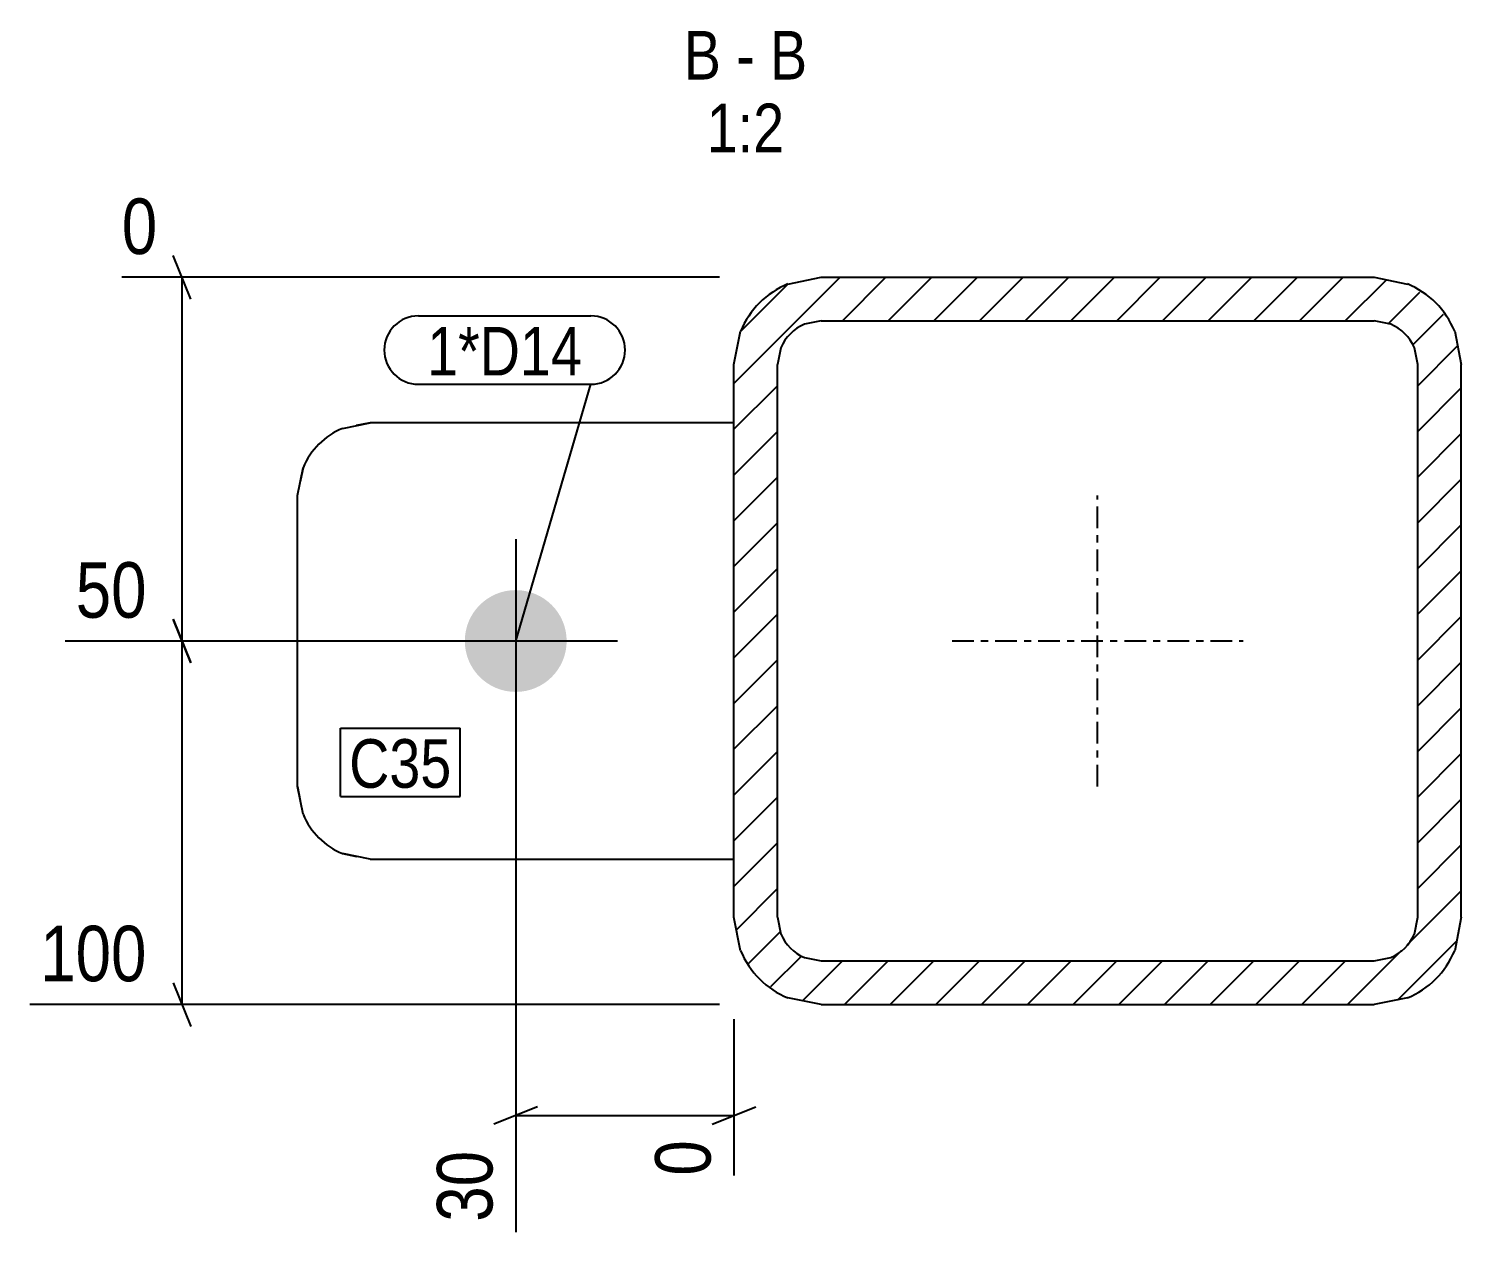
# Model space of a CAD drawing. Header units: millimetres. Extents: x 7 to 37850, y 5 to 1028.
# Drawn here: x 17882.9 to 18079.9, y 4.7 to 170.3 of the extents above; entities that cross this region are included whole.
import ezdxf

# ---------------------------------------------------------------- set-up
doc = ezdxf.new("R2010")
doc.units = ezdxf.units.MM
doc.linetypes.add('DXK_LINE_DOT2', pattern=[3.9198, 1.9599, -1.9599])
doc.linetypes.add('DXK_LINE_DOT3', pattern=[5.9187, 2.979, -0.9799, 0.9799, -0.9799])
for name, color, linetype in [('MÅLSÆTNING', 7, 'Continuous'), ('STÅL', 7, 'Continuous'), ('TEKST', 7, 'Continuous')]:
    doc.layers.add(name, color=color, linetype=linetype)
doc.styles.add('Arial Narrow', font='ARIALN.TTF', dxfattribs={"height": 0.2})

msp = doc.modelspace()

# ---------------------------------------------------------------- hatches: boundary and pattern name
at = {"layer": 'STÅL', "linetype": 'Continuous'}
h = msp.add_hatch(dxfattribs=at)
h.set_pattern_fill('', scale=1.4, style=0, pattern_type=0)
h.set_pattern_definition([(45, (17987.31, 135.2017), (-3.14309, 3.14309), [])])
h.paths.add_polyline_path([(17991.9, 136.12), (17987.31, 135.2), (17983.42, 132.6), (17980.82, 128.71), (17979.9, 124.12), (17979.9, 48.12), (17980.82, 43.52), (17983.42, 39.63), (17987.31, 37.03), (17991.9, 36.12), (18067.9, 36.12), (18072.49, 37.03), (18076.39, 39.63), (18078.99, 43.52), (18079.9, 48.12), (18079.9, 124.12), (18078.99, 128.71), (18076.39, 132.6), (18072.49, 135.2), (18067.9, 136.12)])
h.paths.add_polyline_path([(18070.2, 129.66), (18072.14, 128.36), (18073.45, 126.41), (18073.9, 124.12), (18073.9, 48.12), (18073.45, 45.82), (18072.14, 43.87), (18070.2, 42.57), (18067.9, 42.12), (17991.9, 42.12), (17989.61, 42.57), (17987.66, 43.87), (17986.36, 45.82), (17985.9, 48.12), (17985.9, 124.12), (17986.36, 126.41), (17987.66, 128.36), (17989.61, 129.66), (17991.9, 130.12), (18067.9, 130.12)])
msp.add_hatch(color=96, dxfattribs=at).paths.add_polyline_path([(17949.9, 79.11, -1), (17949.9, 93.11, -1)])

# ---------------------------------------------------------------- linework, layer by layer
at = {"layer": 'MÅLSÆTNING', "color": 7, "linetype": 'Continuous'}
for p, q in [((17905.22, 133.12), (17902.82, 139.12)), ((17977.9, 136.12), (17895.74, 136.12)), ((17904.02, 86.11), (17904.02, 136.12)), ((17902.82, 89.11), (17905.22, 83.11)), ((17905.22, 83.11), (17902.82, 89.11)), ((17947.9, 86.11), (17887.95, 86.11)), ((17947.9, 86.11), (17887.95, 86.11)), ((17904.02, 36.12), (17904.02, 86.11)), ((17949.9, 84.11), (17949.9, 4.8)), ((17902.82, 39.12), (17905.22, 33.12)), ((17977.9, 36.12), (17883.08, 36.12)), ((17979.9, 34.12), (17979.9, 12.59)), ((17952.9, 22.06), (17946.9, 19.66)), ((17976.9, 19.66), (17982.9, 22.06)), ((17949.9, 20.86), (17979.9, 20.86))]:
    msp.add_line(p, q, dxfattribs=at)
at = {"layer": 'STÅL', "color": 2, "linetype": 'Continuous'}
for p, q in [((17987.31, 135.2), (17991.9, 136.12)), ((17991.9, 136.12), (18067.9, 136.12)), ((18067.9, 136.12), (18072.49, 135.2)), ((17991.9, 130.12), (17989.61, 129.66)), ((17991.9, 130.12), (18067.9, 130.12)), ((18070.2, 129.66), (18067.9, 130.12)), ((17979.9, 124.12), (17980.82, 128.71)), ((18078.99, 128.71), (18079.9, 124.12)), ((17986.36, 126.41), (17985.9, 124.12)), ((18073.9, 124.12), (18073.45, 126.41)), ((17979.9, 48.12), (17979.9, 124.12)), ((17985.9, 48.12), (17985.9, 124.12)), ((18073.9, 48.12), (18073.9, 124.12)), ((18079.9, 48.12), (18079.9, 124.12)), ((17926.07, 115.35), (17929.9, 116.11)), ((17979.9, 116.11), (17929.9, 116.11)), ((17919.9, 106.11), (17920.66, 109.94)), ((17919.9, 66.11), (17919.9, 106.11)), ((17920.66, 62.29), (17919.9, 66.11)), ((17929.9, 56.11), (17926.07, 56.87)), ((17929.9, 56.11), (17979.9, 56.11)), ((17980.82, 43.52), (17979.9, 48.12)), ((17985.9, 48.12), (17986.36, 45.82)), ((18073.45, 45.82), (18073.9, 48.12)), ((18079.9, 48.12), (18078.99, 43.52)), ((17989.61, 42.57), (17991.9, 42.12)), ((17991.9, 42.12), (18067.9, 42.12)), ((18067.9, 42.12), (18070.2, 42.57)), ((17991.9, 36.12), (17987.31, 37.03)), ((17991.9, 36.12), (18067.9, 36.12)), ((18072.49, 37.03), (18067.9, 36.12))]:
    msp.add_line(p, q, dxfattribs=at)
at = {"layer": 'STÅL', "color": 7, "linetype": 'DXK_LINE_DOT2'}
for p, q in [((17929.9, 116.11), (17926.07, 115.35)), ((17979.9, 56.11), (17979.9, 116.11)), ((17920.66, 109.94), (17919.9, 106.11)), ((17919.9, 66.11), (17920.66, 62.29)), ((17926.07, 56.87), (17929.9, 56.11))]:
    msp.add_line(p, q, dxfattribs=at)
at = {"layer": 'STÅL', "color": 7, "linetype": 'DXK_LINE_DOT3'}
for p, q in [((18029.9, 66.12), (18029.9, 106.12)), ((18009.9, 86.12), (18049.9, 86.12))]:
    msp.add_line(p, q, dxfattribs=at)
at = {"layer": 'STÅL', "color": 96, "linetype": 'Continuous'}
for p, q in [((17949.9, 100.11), (17949.9, 72.11)), ((17963.9, 86.11), (17935.9, 86.11))]:
    msp.add_line(p, q, dxfattribs=at)
at = {"layer": 'STÅL', "color": 2, "linetype": 'Continuous'}
for centre, radius, start, end in [((17991.9, 124.12), 12, 112.5, 157.5), ((18067.9, 124.12), 12, 22.5, 67.5), ((17991.9, 124.12), 6, 112.5, 157.5), ((18067.9, 124.12), 6, 22.5, 67.5), ((17929.9, 106.11), 10, 112.5, 157.5), ((17929.9, 66.11), 10, 202.5, 247.5), ((17991.9, 48.12), 6, 202.5, 247.5), ((18067.9, 48.12), 6, 292.5, 337.5), ((17991.9, 48.12), 12, 202.5, 247.5), ((18067.9, 48.12), 12, 292.5, 337.5)]:
    msp.add_arc(centre, radius, start, end, dxfattribs=at)
at = {"layer": 'STÅL', "color": 7, "linetype": 'DXK_LINE_DOT2'}
for centre, start, end in [((17929.9, 106.11), 112.5, 157.5), ((17929.9, 66.11), 202.5, 247.5)]:
    msp.add_arc(centre, 10, start, end, dxfattribs=at)
at = {"layer": 'TEKST', "color": 7, "linetype": 'Continuous'}
for p, q in [((17936.52, 130.82), (17960.23, 130.82)), ((17936.52, 121.42), (17960.23, 121.42)), ((17949.9, 86.11), (17960.23, 121.42)), ((17925.8, 74.13), (17942.27, 74.13)), ((17925.8, 64.73), (17925.8, 74.13)), ((17942.27, 64.73), (17942.27, 74.13)), ((17925.8, 64.73), (17942.27, 64.73))]:
    msp.add_line(p, q, dxfattribs=at)
for centre, start, end in [((17936.52, 126.12), 90, 270), ((17960.23, 126.12), 270, 90)]:
    msp.add_arc(centre, 4.7, start, end, dxfattribs=at)

# ---------------------------------------------------------------- wipeouts: each hides what was drawn before it
at = {"color": 0, "linetype": 'Continuous'}
for points, layer in [([(17900.76, 87.71), (17900.76, 98.91), (17887.81, 98.91), (17887.81, 87.71)], 'MÅLSÆTNING'), ([(17900.76, 37.72), (17900.76, 48.92), (17882.93, 48.92), (17882.93, 37.72)], 'MÅLSÆTNING'), ([(17948.3, 17.61), (17937.1, 17.61), (17937.1, 4.66), (17948.3, 4.66)], 'MÅLSÆTNING'), ([(17978.11, 163.32), (17978.11, 170.32), (17973, 170.32), (17973, 163.32)], 'TEKST'), ([(17982.76, 163.32), (17982.76, 170.32), (17980.21, 170.32), (17980.21, 163.32)], 'TEKST'), ([(17989.98, 163.32), (17989.98, 170.32), (17984.86, 170.32), (17984.86, 163.32)], 'TEKST'), ([(17986.82, 153.32), (17986.82, 160.32), (17976.16, 160.32), (17976.16, 153.32)], 'TEKST')]:
    msp.add_wipeout(points, dxfattribs=at).dxf.layer = layer
at = {"color": 0}
for points in [[(17959.03, 122.62), (17959.03, 129.62), (17937.72, 129.62), (17937.72, 122.62)], [(17941.07, 65.93), (17941.07, 72.93), (17927, 72.93), (17927, 65.93)]]:
    msp.add_wipeout(points, dxfattribs=at).dxf.layer = 'TEKST'

# ---------------------------------------------------------------- next in the draw order: texts
at = {"layer": 'MÅLSÆTNING', "color": 3, "linetype": 'Continuous', "style": 'Arial Narrow'}
for s, p in [('50', (17889.41, 89.31)), ('100', (17884.53, 39.32))]:
    msp.add_text(s, height=7.635, dxfattribs=at).set_placement(p)
msp.add_text('30', height=7.635, rotation=90.0002, dxfattribs=at).set_placement((17946.7, 6.26))
at = {"layer": 'TEKST', "color": 3, "linetype": 'Continuous', "style": 'Arial Narrow'}
for s, height, p in [('B', 6.68, (17973, 163.32)), ('B', 6.68, (17984.86, 163.32)), ('-', 6.68, (17980.21, 163.32)), ('1:2', 6.681, (17976.16, 153.32))]:
    msp.add_text(s, height=height, dxfattribs=at).set_placement(p)

# ---------------------------------------------------------------- next in the draw order: wipeouts: each hides what was drawn before it
at = {"color": 0, "linetype": 'Continuous'}
for points in [[(17902.22, 137.72), (17902.22, 148.92), (17894.14, 148.92), (17894.14, 137.72)], [(17978.3, 19.06), (17967.1, 19.06), (17967.1, 10.99), (17978.3, 10.99)]]:
    msp.add_wipeout(points, dxfattribs=at).dxf.layer = 'MÅLSÆTNING'
at = {"color": 0}
for points in [[(17959.03, 122.62), (17959.03, 129.62), (17937.72, 129.62), (17937.72, 122.62)], [(17941.07, 65.93), (17941.07, 72.93), (17927, 72.93), (17927, 65.93)]]:
    msp.add_wipeout(points, dxfattribs=at).dxf.layer = 'TEKST'

# ---------------------------------------------------------------- next in the draw order: texts
at = {"layer": 'MÅLSÆTNING', "color": 3, "linetype": 'Continuous', "style": 'Arial Narrow'}
msp.add_text('0', height=7.64, dxfattribs=at).set_placement((17895.74, 139.32))
msp.add_text('0', height=7.64, rotation=90.0002, dxfattribs=at).set_placement((17976.7, 12.59))
at = {"layer": 'TEKST', "color": 3, "style": 'Arial Narrow'}
for s, p in [('1*D14', (17937.72, 122.62)), ('C35', (17927, 65.93))]:
    msp.add_text(s, height=6.681, dxfattribs=at).set_placement(p)

doc.saveas('drawing.dxf')
